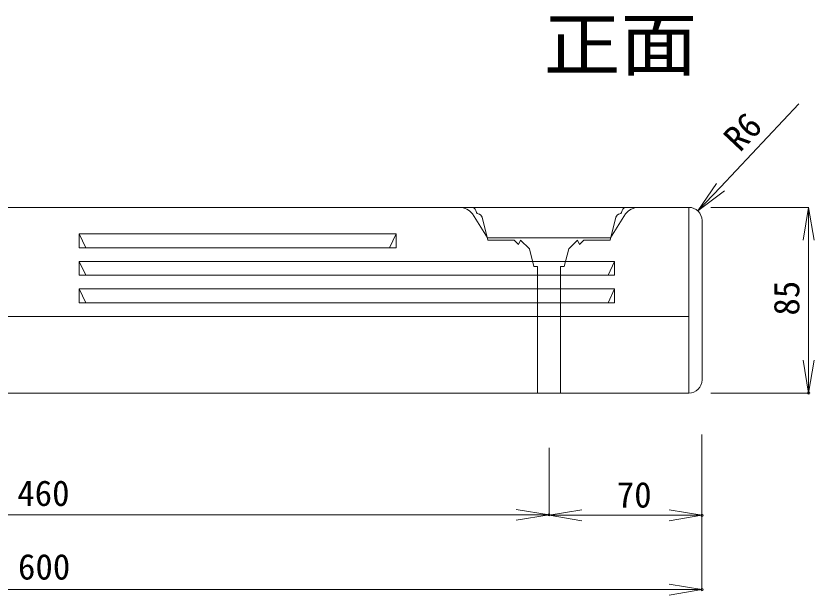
# Model space of a CAD drawing. Units: millimetres, scale not verified. Extents: x -1191 to 1113, y -825 to 791.
# Drawn here: x -605.4 to -240.2, y 5.2 to 270.3 of the extents above; entities that cross this region are included whole.
import ezdxf
from ezdxf.enums import TextEntityAlignment as Align

# ---------------------------------------------------------------- set-up
doc = ezdxf.new("R2010")
doc.units = ezdxf.units.MM
doc.header["$LTSCALE"] = 8
doc.layers.add('0-0', color=7, linetype='Continuous', lineweight=18)
doc.styles.add('ＭＳ ゴシック', font='')
doc.styles.get('ＭＳ ゴシック').set_extended_font_data('MS Gothic')

msp = doc.modelspace()

# ---------------------------------------------------------------- linework, layer by layer
at = {"layer": '0-0'}
for p, q in [((-283.077, 191.911), (-247.153, 229.967)), ((-293.374, 181.003), (-283.077, 191.911)), ((-885.488, 182.64), (-297.488, 182.64)), ((-297.488, 182.64), (-297.488, 97.64)), ((-287.493, 182.64), (-242.543, 182.64)), ((-242.723, 182.64), (-242.723, 167.64)), ((-389.626, 168.64), (-396.493, 179.64)), ((-395.037, 181.273), (-394.716, 180.31)), ((-333.359, 168.64), (-326.493, 179.64)), ((-327.948, 181.273), (-328.269, 180.31)), ((-330.871, 178.125), (-333.493, 167.64)), ((-291.488, 103.64), (-291.488, 176.64)), ((-576.488, 170.566), (-576.488, 164.161)), ((-576.488, 170.566), (-573.488, 164.161)), ((-431.488, 170.566), (-431.488, 164.161)), ((-333.359, 168.64), (-389.626, 168.64)), ((-382.493, 167.64), (-377.493, 167.64)), ((-377.493, 167.64), (-375.493, 165.64)), ((-375.493, 165.64), (-374.493, 167.64)), ((-370.493, 163.64), (-374.493, 167.64)), ((-352.493, 163.64), (-348.493, 167.64)), ((-347.493, 165.64), (-348.493, 167.64)), ((-345.493, 167.64), (-347.493, 165.64)), ((-333.493, 167.64), (-345.493, 167.64)), ((-242.723, 167.64), (-242.723, 112.64)), ((-576.488, 164.161), (-431.488, 164.161)), ((-368.493, 155.64), (-370.493, 163.64)), ((-354.493, 155.64), (-352.493, 163.64)), ((-576.488, 157.944), (-576.488, 151.539)), ((-576.488, 157.944), (-573.488, 151.539)), ((-331.488, 157.944), (-331.488, 151.539)), ((-366.743, 155.64), (-368.493, 155.64)), ((-366.743, 97.64), (-366.743, 155.64)), ((-356.243, 155.64), (-354.493, 155.64)), ((-356.243, 97.64), (-356.243, 155.64)), ((-576.488, 151.539), (-331.488, 151.539)), ((-576.488, 145.323), (-576.488, 138.918)), ((-576.488, 145.323), (-573.488, 138.918)), ((-331.488, 145.323), (-331.488, 138.918)), ((-576.488, 138.918), (-331.488, 138.918)), ((-885.488, 132.64), (-297.488, 132.64)), ((-242.723, 97.64), (-242.723, 112.64)), ((-885.488, 97.64), (-297.488, 97.64)), ((-287.493, 97.64), (-242.543, 97.64)), ((-291.493, 78.64), (-291.493, 41.528)), ((-291.493, 78.64), (-291.493, 7.508)), ((-361.493, 72.64), (-361.493, 41.708)), ((-361.493, 72.64), (-361.493, 41.528)), ((-806.493, 41.888), (-376.493, 41.888)), ((-361.493, 41.888), (-376.493, 41.888)), ((-361.493, 41.708), (-346.493, 41.708)), ((-346.493, 41.708), (-306.493, 41.708)), ((-291.493, 41.708), (-306.493, 41.708)), ((-876.493, 7.688), (-306.493, 7.688)), ((-291.493, 7.688), (-306.493, 7.688))]:
    msp.add_line(p, q, dxfattribs=at)
for points in [[(-281.259, 190.195), (-293.374, 181.003), (-284.895, 193.627)], [(-245.223, 167.64), (-242.723, 182.64), (-240.223, 167.64)], [(-392.114, 178.125), (-389.493, 167.64), (-377.493, 167.64)], [(-576.488, 170.566), (-431.488, 170.566), (-434.488, 164.161)], [(-576.488, 157.944), (-331.488, 157.944), (-334.488, 151.539)], [(-576.488, 145.323), (-331.488, 145.323), (-334.488, 138.918)], [(-240.223, 112.64), (-242.723, 97.64), (-245.223, 112.64)], [(-376.493, 44.388), (-361.493, 41.888), (-376.493, 39.388)], [(-346.493, 39.208), (-361.493, 41.708), (-346.493, 44.208)], [(-306.493, 44.208), (-291.493, 41.708), (-306.493, 39.208)], [(-306.493, 10.188), (-291.493, 7.688), (-306.493, 5.188)]]:
    msp.add_lwpolyline(points, dxfattribs=at)
for centre in [(-242.723, 97.64), (-361.493, 41.888), (-291.493, 41.708), (-291.493, 7.688)]:
    msp.add_circle(centre, 0.5, dxfattribs=at)
for centre, radius, start, end in [((-402.441, 175.244), 7.396, 36.46849, 90.40141), ((-396.934, 180.64), 2, 18.43495, 90), ((-326.051, 180.64), 2, 90, 161.56505), ((-320.544, 175.244), 7.396, 89.5986, 143.53151), ((-297.488, 176.64), 6, 0, 90), ((-393.767, 180.627), 1, 198.43495, 264.51232), ((-394.054, 177.64), 2, 14.03624, 84.51232), ((-328.931, 177.64), 2, 95.48768, 165.96376), ((-329.218, 180.627), 1, 275.48768, 341.56505), ((-297.488, 103.64), 6, 270, 0)]:
    msp.add_arc(centre, radius, start, end, dxfattribs=at)

# ---------------------------------------------------------------- texts
at = {"layer": '0-0', "style": 'ＭＳ ゴシック', "width": 1.1}
msp.add_text('正面', height=23.46, dxfattribs=at).set_placement((-364.007, 238.464), align=Align.BOTTOM_LEFT)
at = {"layer": '0-0', "color": 4, "style": 'ＭＳ ゴシック'}
for s, rotation, p in [('R6', 46.651, (-271.563, 205.045)), ('85', 90, (-243.421, 133.103))]:
    msp.add_text(s, height=11.73, rotation=rotation, dxfattribs=at).set_placement(p, align=Align.BOTTOM_LEFT)
for s, p in [('460', (-604.812, 42.428)), ('70', (-330.493, 41.708)), ('600', (-604.489, 8.751))]:
    msp.add_text(s, height=11.73, dxfattribs=at).set_placement(p, align=Align.BOTTOM_LEFT)

doc.saveas('drawing.dxf')
